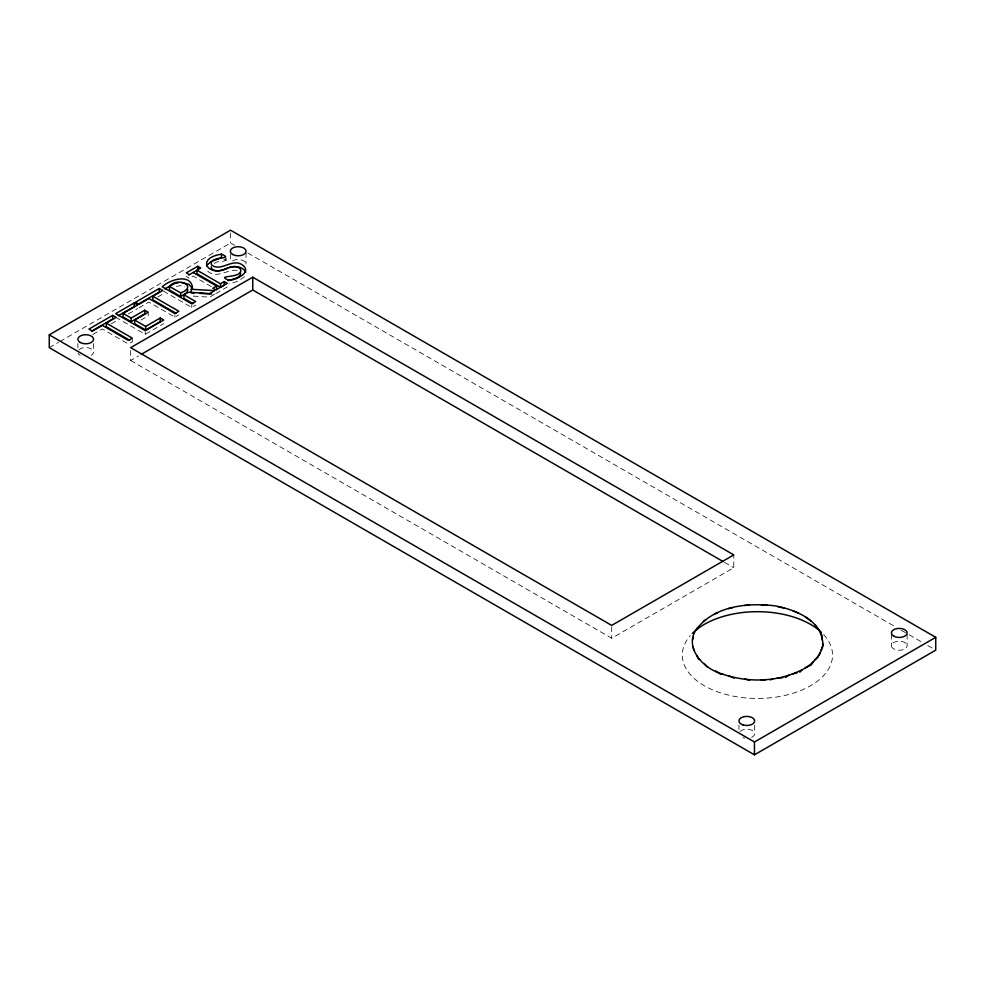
<?xml version="1.0" encoding="UTF-8"?>
<svg xmlns="http://www.w3.org/2000/svg" width="985" height="985" viewBox="0 0 985 985"><rect width="100%" height="100%" fill="white"/><g stroke="black" fill="none" stroke-linecap="round" stroke-linejoin="round"><path stroke-width="0.74" stroke-dasharray="4.92 3.69" d="M244.699 276.674L237.767 281.291L228.902 283.951M49.25 347.668L58.509 342.324M59.839 341.561L230.539 243L234.528 245.302M111.231 323.831L116.193 320.975M128.395 313.932L137.641 308.588M138.959 307.837L148.883 302.099L174.924 317.145L178.864 314.88M157.772 296.965L162.722 294.109M214.398 263.549C217.217 259.72 226.858 263.685 226.144 258.082M140.855 320.113L148.243 315.853L148.243 313.464M115.676 317.232L145.226 334.297L163.695 323.634M163.498 291.117L191.755 307.431L195.683 305.165M214.631 294.219L209.534 297.162L191.435 295.993M215.826 293.53L227.289 286.918M130.648 350.512L130.648 360.485L138.614 355.893M130.648 360.485L611.697 638.218L733.788 567.729L733.788 554.912M176.389 286.352L180.674 285.613L184.909 286.869M237.065 270.419C227.35 269.213 216.749 279.075 207.712 271.257M247.838 252.985L894.503 626.337M901.152 630.178L907.813 634.02M909.143 634.783L922.44 642.466M927.771 645.544L933.091 648.61M223.792 259.117L226.144 260.471M724.467 562.337L733.788 567.729M211.356 286.598L193.06 276.046L189.292 278.213L186.276 276.477M907.111 634.34L907.111 645.729A7.843 4.531 0 0 1 895.34 649.657A7.843 4.531 0 0 1 895.34 641.801A7.843 4.531 0 0 1 907.111 645.729M891.413 634.34L891.413 645.729M754.658 725.206L754.658 733.751M738.959 725.206L738.959 729.479M611.697 626.829L611.697 638.218M246.028 252.665L246.028 264.054M230.539 233.026L230.539 243M230.33 254.093L230.33 261.21M225.848 257.06L225.848 260.643M191.755 305.042L191.755 307.431M174.924 314.757L174.924 317.145M145.226 331.896L145.226 334.297M132.335 339.345L132.335 341.746L128.395 344.011L102.354 328.965L92.43 334.691L92.43 332.302M93.575 343.531L93.575 352.076M77.877 343.531L77.877 347.803M823.546 634.475A75.131 43.377 0 0 1 758.512 698.439A75.131 43.377 0 0 1 690.288 635.596M740.006 731.486A7.843 4.531 0 0 1 752.355 730.55A7.843 4.531 0 0 1 750.73 737.679M744.771 738.122A7.843 4.531 0 0 1 742.887 737.679M232.632 260.853A7.843 4.531 0 0 1 242.101 260.138A7.843 4.531 0 0 1 245.757 265.236M78.923 349.81A7.843 4.531 0 0 1 90.497 348.481A7.843 4.531 0 0 1 91.273 355.277M80.167 355.277A7.843 4.531 0 0 1 78.135 353.246"/><path stroke-width="1.48" d="M803.674 668.95C812.576 664.013 819.779 656.207 822.77 646.443C824.149 621.03 795.301 609.321 774.345 605.775C747.664 602.635 715.332 605.849 697.429 628.036C682.876 646.062 702.293 667.744 720.269 673.358C746.667 682.876 777.559 682.654 802.64 669.406L799.808 672.189M819.421 655.025L820.012 652.846M693.144 637.283L692.504 640.115M695.767 630.351L697.429 628.036M821.022 650.174L822.77 645.52L822.598 643.267M194.18 293.037L191.262 292.865L191.262 289.282L192.469 287.041C190.006 273.005 169.051 279.999 162.217 286.783L191.755 303.848L195.683 301.57L183.936 294.798L183.936 298.381L193.072 303.651M813.228 661.76L811.295 664.9L805.336 667.695M206.468 265.778L210.741 261.739L221.44 257.762L221.44 254.167C194.845 258.267 208.586 277.992 227.547 268.191M703.302 621.473L705.765 619.614M815.161 659.593L818.141 656.983M785.439 677.495L788.886 675.242M714.519 614.074L717.72 612.645M49.25 334.851L230.539 230.182L935.75 637.332L935.75 650.149L754.461 754.818L49.25 347.668L49.25 334.851L754.461 742L935.75 637.332M106.281 323.105L116.193 317.379L112.709 315.372L88.933 329.088L92.43 331.108L102.354 325.382L128.395 340.416L132.335 338.15L106.281 323.105L106.281 326.7L129.725 340.231M134.686 320.088L148.243 312.257L144.746 310.25L144.746 313.833L131.202 321.664L123.1 316.985L123.1 313.402L137.641 305.005L134.157 302.986L115.676 313.649L145.226 330.701L163.695 320.039L160.21 318.02L145.657 326.417L134.686 320.088L134.686 323.671L145.657 330.012L160.21 321.615L160.21 318.02M152.81 296.251L162.722 290.513L159.238 288.506L135.462 302.223L138.959 304.242L148.883 298.517L174.924 313.562L178.864 311.285L152.81 296.251L152.81 299.834L176.253 313.378M188.825 275L200.768 268.006L197.751 266.27L186.276 272.894L189.292 274.63M91.58 331.157L112.709 318.955L112.709 315.372M118.323 315.717L134.157 306.569L134.157 302.986M136.78 305.054L159.238 292.089L159.238 288.506M164.754 288.9L174.37 283.68L178.913 282.535M169.518 286.463C176.019 276.637 199.081 285.81 180.661 292.902L169.518 286.463L169.518 290.058L180.661 296.485L186.854 292.57L187.753 289.578M123.1 313.402L131.202 318.069L144.746 310.25M183.936 294.798L188.418 292.2L209.534 293.579L214.631 290.637L191.262 289.282M216.577 289.615L216.577 286.032L212.809 288.211L215.826 289.947L227.289 283.323L224.272 281.587L220.505 283.766L197 270.185L197 273.768L220.505 287.349L224.272 285.17L224.272 281.587M252.739 277.179L130.648 347.668L611.697 625.401L733.788 554.912L252.739 277.179L252.739 289.996L723.138 561.573M141.261 354.354L252.739 289.996M770.418 679.909L772.893 678.837M732.606 607.659L728.58 608.631M792.359 673.962L796.828 672.903M229.025 267.588C234.652 265.741 242.876 266.295 245.77 272.266M227.954 280.688L237.237 277.881L240.463 275.135L240.475 272.623M749.4 605.098L744.512 605.467M777.202 678.049L782.693 677.68M766.946 605.209L761.22 604.778M722.879 674.134L720.269 674.048L715.664 670.945M200.029 293.382L211.713 294.047M181.437 282.387L188.726 284.32L192.506 288.408M760.937 679.749L765.049 680.093M783.888 608.065L777.621 606.563M744.611 679.034L749.61 680.241M792.654 610.675L798.946 613.458M729.22 676.03L734.194 678.136M699.609 659.494L698.414 658.94L697.011 655.875M805.385 616.844L810.926 621.006M221.44 254.167C234.762 259.781 211.59 255.669 211.246 263.254L211.467 264.83C220.714 272.537 232.337 257.688 242.347 264.916C252.813 272.254 235.6 280.196 228.902 280.356C214.693 274.421 240.463 278.903 240.796 270.666L240.475 269.028C231.906 260.668 220.061 276.6 211.467 268.425L211.246 266.837M193.06 272.451L216.577 286.032M815.001 624.675L818.917 630.129M693.797 650.063L693.046 646.763M704.718 664.099L707.636 667.325M820.874 633.675L821.97 635.682L822.34 640.102M754.461 742L754.461 754.818M220.505 283.766L220.505 287.349M197.751 266.27L197.751 269.853M180.661 292.902L180.661 296.485M145.657 326.417L145.657 330.012M131.202 318.069L131.202 321.664M692.356 633.38A75.131 43.377 0 0 1 821.49 632.407M893.715 636.113A7.843 4.531 0 0 0 906.84 634.081A7.843 4.531 0 0 0 897.236 628.541A7.843 4.531 0 0 0 893.715 636.113M742.887 724.861A7.843 4.531 0 0 0 754.658 720.934A7.843 4.531 0 0 0 742.887 717.006A7.843 4.531 0 0 0 742.887 724.861M232.632 254.45A7.843 4.531 0 0 0 245.757 252.419A7.843 4.531 0 0 0 236.154 246.866A7.843 4.531 0 0 0 232.632 254.45M80.167 342.46A7.843 4.531 0 0 0 93.304 340.428A7.843 4.531 0 0 0 83.688 334.888A7.843 4.531 0 0 0 80.167 342.46"/></g></svg>
